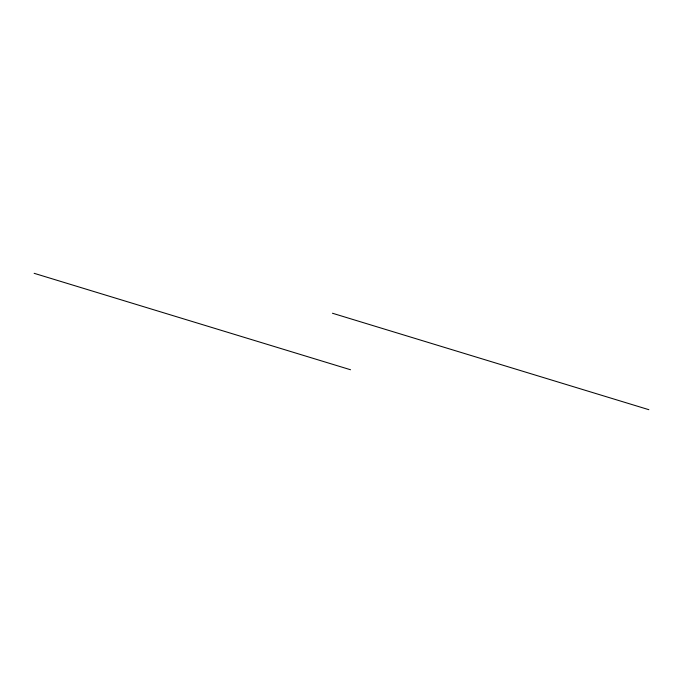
<?xml version="1.0" encoding="UTF-8"?>
<svg xmlns="http://www.w3.org/2000/svg" width="683" height="683" viewBox="0 0 683 683"><rect width="100%" height="100%" fill="white"/><g stroke="black" fill="none" stroke-linecap="round" stroke-linejoin="round"><path stroke-width="1.02" d="M332.45 313.241L648.85 409.689M34.15 273.311L350.55 369.759"/></g></svg>
